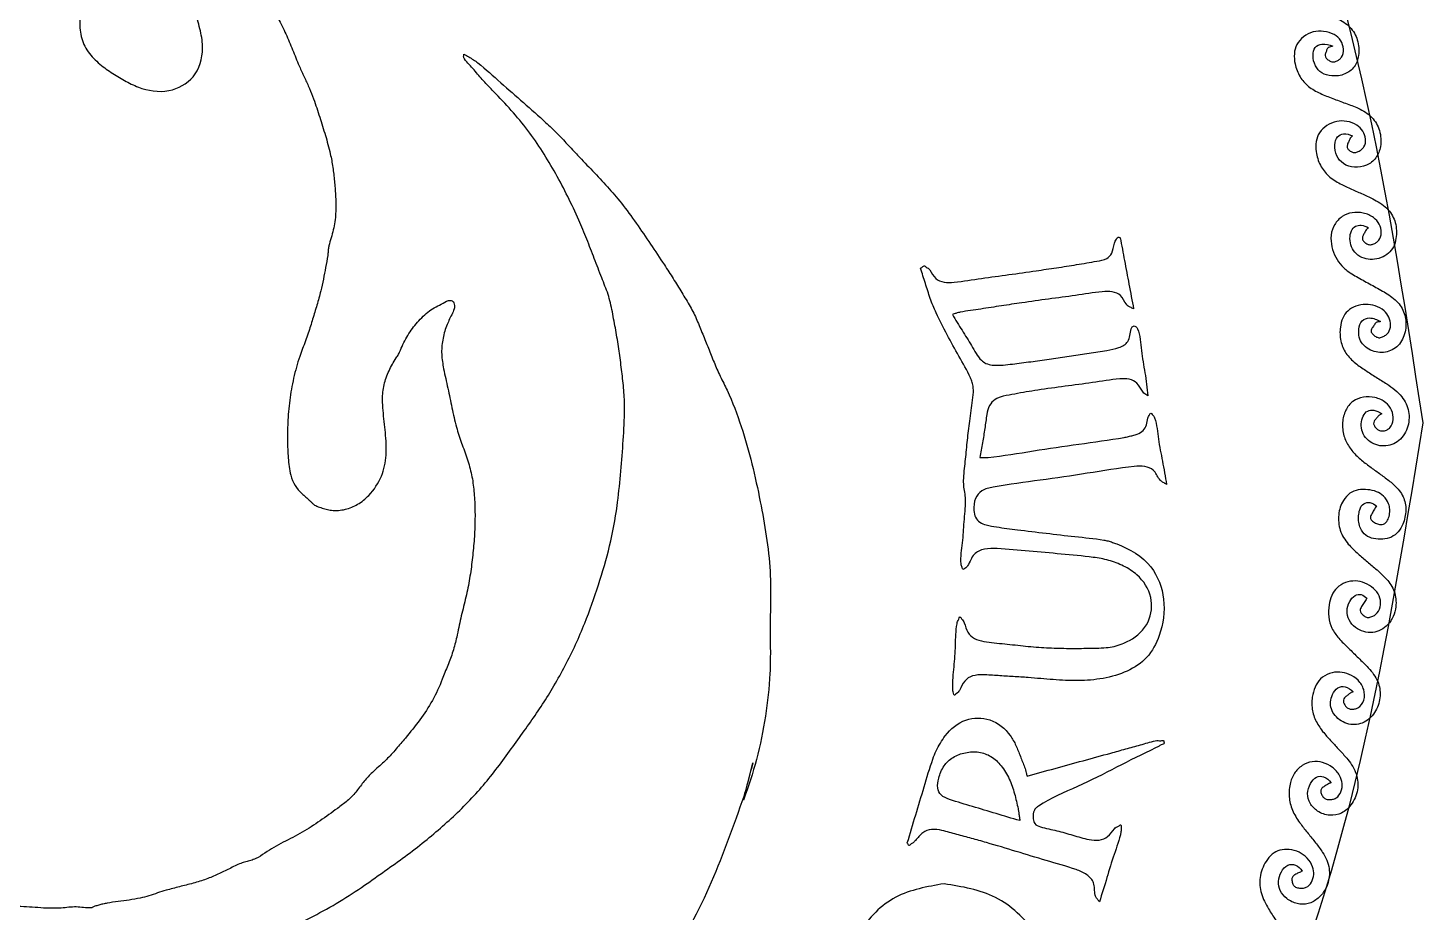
# Model space of a CAD drawing. Extents: x 5.5 to 104.1, y 3.5 to 34.4.
# Drawn here: x 88.9 to 104.14, y 13.77 to 23.42 of the extents above; entities that cross this region are included whole.
import ezdxf

# ---------------------------------------------------------------- set-up
doc = ezdxf.new("R2010")
doc.units = 0
doc.layers.add('Hallsi_Goblin_Coin_Outlines', color=7, linetype='CONTINUOUS')

msp = doc.modelspace()

# ---------------------------------------------------------------- linework, layer by layer
at = {"layer": 'Hallsi_Goblin_Coin_Outlines', "color": 7}
for points in [[(100.830907, 21.12966)], [(103.673555, 19.020684)], [(96.718717, 15.032072)], [(99.735743, 14.766607)], [(98.505607, 14.523543)], [(98.908197, 14.077562)]]:
    msp.add_lwpolyline(points, close=True, dxfattribs=at)
msp.add_lwpolyline([(96.717659, 14.990797), (96.81679, 15.396492)], dxfattribs=at)
for points, knots in [([(104.139574, 19.108173), (103.725668, 21.80248), (102.907814, 27.126268), (96.718568, 33.272665), (91.341463, 34.019512), (88.60183, 34.400031)], [0, 0, 0, 0, 8.033739, 15.87418, 24.018315, 24.018315, 24.018315, 24.018315]), ([(88.976233, 28.604421), (88.988061, 28.587942), (89.011696, 28.555013), (89.04697, 28.50557), (89.117098, 28.40926), (89.225795, 28.268814), (89.369581, 28.081781), (89.515669, 27.8711), (89.65584, 27.633392), (89.779863, 27.360536), (89.828368, 27.096536), (89.85867, 26.86194), (89.903267, 26.662473), (89.932003, 26.439175), (89.931736, 26.193582), (89.921395, 25.927721), (89.928009, 25.662545), (89.913686, 25.397977), (89.848457, 25.143212), (89.816828, 24.95444), (89.787708, 24.835535), (89.765975, 24.787475), (89.744781, 24.731451), (89.729177, 24.666426), (89.710529, 24.595282), (89.696272, 24.536771), (89.677338, 24.495817), (89.66215, 24.474885), (89.629912, 24.436673), (89.625792, 24.359847), (89.59219, 24.271226), (89.564768, 24.134846), (89.533329, 23.953044), (89.496416, 23.722997), (89.461368, 23.507622), (89.474583, 23.302563), (89.565069, 23.13332), (89.698405, 23.009534), (89.84396, 22.910071), (89.989918, 22.823389), (90.194246, 22.730797), (90.477467, 22.704444), (90.772169, 22.901477), (90.826245, 23.199328), (90.775199, 23.436648), (90.717659, 23.626882), (90.631856, 23.878216), (90.564189, 24.200804), (90.595912, 24.598514), (90.718335, 24.878719), (90.842894, 25.049267), (90.917563, 25.139327), (91.012031, 25.281551), (91.118742, 25.4748), (91.217665, 25.739732), (91.191314, 25.950209), (91.150207, 26.077743), (91.139463, 26.135988), (91.130042, 26.184086), (91.132094, 26.22636), (91.144997, 26.25195), (91.147161, 26.299853), (91.182897, 26.268612), (91.209911, 26.26169), (91.246532, 26.221658), (91.266972, 26.151043), (91.305759, 26.063546), (91.362819, 25.922914), (91.427273, 25.725318), (91.455572, 25.462914), (91.457397, 25.234239), (91.431528, 25.041475), (91.388673, 24.888433), (91.340168, 24.748259), (91.313519, 24.610026), (91.314028, 24.478386), (91.338962, 24.29128), (91.402025, 24.054192), (91.508823, 23.771411), (91.629643, 23.536473), (91.729279, 23.332854), (91.800211, 23.158119), (91.863047, 23.003336), (91.924152, 22.871473), (91.977011, 22.759849), (92.032332, 22.618241), (92.087812, 22.446558), (92.150394, 22.247307), (92.201094, 22.064806), (92.233073, 21.897617), (92.248392, 21.747496), (92.262987, 21.587278), (92.267239, 21.416871), (92.247097, 21.236371), (92.204698, 21.108556), (92.182892, 21.02179), (92.180659, 20.978511), (92.171402, 20.906244), (92.151026, 20.806045), (92.128684, 20.676489), (92.097978, 20.538843), (92.057386, 20.393924), (92.010575, 20.240923), (91.97011, 20.110259), (91.932944, 20.002988), (91.899507, 19.919261), (91.850889, 19.785461), (91.79976, 19.597802), (91.755729, 19.354688), (91.738198, 19.126721), (91.733009, 18.916733), (91.741588, 18.725798), (91.759342, 18.558576), (91.81126, 18.423415), (91.891048, 18.335175), (91.958275, 18.280478), (91.999824, 18.239897), (92.01936, 18.21926), (92.053257, 18.199153), (92.100828, 18.184049), (92.157867, 18.163309), (92.247478, 18.148482), (92.367731, 18.157095), (92.509292, 18.21483), (92.651922, 18.33399), (92.77481, 18.516144), (92.823272, 18.760033), (92.810555, 18.960961), (92.791299, 19.122366), (92.780434, 19.243121), (92.770203, 19.377593), (92.784638, 19.526025), (92.841175, 19.678432), (92.898595, 19.778984), (92.93685, 19.838296), (92.950073, 19.859197), (92.981605, 19.929278), (93.032329, 20.047152), (93.138523, 20.193471), (93.24184, 20.299871), (93.338093, 20.368126), (93.416973, 20.402446), (93.471207, 20.440534), (93.514473, 20.44602), (93.533677, 20.44089), (93.552831, 20.428017), (93.556895, 20.403262), (93.561526, 20.37764), (93.553341, 20.33747), (93.528636, 20.289436), (93.499626, 20.227911), (93.45939, 20.138166), (93.426159, 20.014223), (93.413972, 19.855455), (93.442993, 19.679428), (93.48842, 19.486919), (93.5305, 19.273881), (93.575213, 19.073046), (93.635685, 18.888238), (93.700987, 18.717963), (93.75088, 18.542192), (93.774538, 18.361157), (93.78494, 18.178858), (93.783812, 17.988624), (93.773154, 17.791298), (93.751559, 17.587421), (93.722787, 17.382835), (93.67995, 17.179125), (93.626106, 16.976512), (93.588402, 16.785917), (93.546591, 16.611992), (93.484974, 16.460993), (93.416305, 16.280526), (93.325101, 16.075888), (93.183712, 15.864116), (93.044227, 15.692729), (92.921742, 15.54885), (92.817828, 15.43036), (92.704656, 15.33381), (92.602813, 15.236245), (92.522667, 15.130851), (92.453711, 15.043804), (92.389304, 14.982081), (92.336046, 14.941065), (92.237319, 14.868332), (92.093382, 14.763995), (91.89814, 14.635537), (91.724099, 14.548974), (91.586375, 14.476334), (91.488811, 14.412796), (91.408044, 14.358989), (91.335925, 14.331206), (91.279987, 14.319804), (91.199798, 14.29283), (91.100833, 14.241211), (90.976697, 14.180725), (90.845289, 14.124735), (90.704059, 14.082555), (90.556793, 14.045017), (90.426433, 14.012758), (90.315606, 13.977376), (90.222597, 13.945714), (90.119907, 13.918367), (90.007229, 13.899817), (89.886283, 13.88321), (89.790361, 13.870977), (89.720479, 13.85708), (89.676741, 13.84403), (89.641761, 13.835942), (89.617888, 13.825798), (89.605242, 13.816732), (89.540279, 13.809668), (89.428185, 13.835256), (89.265256, 13.807869), (89.073749, 13.810479), (88.85512, 13.830126), (88.608043, 13.83834), (88.402845, 13.84646), (88.241661, 13.875654), (88.125883, 13.913731), (87.95245, 13.968012), (87.718688, 14.027712), (87.429201, 14.107703), (87.173575, 14.182565), (86.955259, 14.262488), (86.773737, 14.342947), (86.553131, 14.454204), (86.29321, 14.594784), (85.994128, 14.76481), (85.779237, 14.880142), (85.656524, 14.955075), (85.622194, 14.98192), (85.533252, 15.069882), (85.395142, 15.223363), (85.19994, 15.435092), (85.011161, 15.623165), (84.848198, 15.806256), (84.724705, 15.99227), (84.576431, 16.22986), (84.412872, 16.525381), (84.263977, 16.891535), (84.182969, 17.183635), (84.13763, 17.388461), (84.117057, 17.503136), (84.138933, 17.61247), (84.165531, 17.715054), (84.135961, 17.812297), (84.101968, 17.968342), (84.112495, 18.195638), (84.153247, 18.481172), (84.224857, 18.765802), (84.311253, 19.049871), (84.424504, 19.329543), (84.55097, 19.539863), (84.651543, 19.698859), (84.704131, 19.822101), (84.720333, 19.948172), (84.753039, 20.069617), (84.837378, 20.159799), (84.899681, 20.211259), (84.931989, 20.237943)], [0, 0, 0, 0, 0.060854, 0.121598, 0.182208, 0.418251, 0.654322, 0.889934, 1.186748, 1.482023, 1.782939, 1.987192, 2.192, 2.395511, 2.661152, 2.927524, 3.193597, 3.457186, 3.718738, 3.98004, 4.031994, 4.084935, 4.137879, 4.211497, 4.285179, 4.35879, 4.391581, 4.419667, 4.436266, 4.540498, 4.63451, 4.72289, 4.955958, 5.189014, 5.421544, 5.610538, 5.793176, 5.981432, 6.151328, 6.321871, 6.489754, 6.824199, 7.125736, 7.459991, 7.65616, 7.855576, 8.055202, 8.453592, 8.834728, 9.233751, 9.350754, 9.468042, 9.58445, 9.862078, 10.131636, 10.416041, 10.474976, 10.534132, 10.592979, 10.623312, 10.655707, 10.688366, 10.720581, 10.75255, 10.779527, 10.87509, 10.970922, 11.066823, 11.330458, 11.590891, 11.855164, 12.014934, 12.172495, 12.331068, 12.459765, 12.592583, 12.723976, 13.025295, 13.326086, 13.629131, 13.817236, 14.005938, 14.194664, 14.318311, 14.441887, 14.565084, 14.774057, 14.983005, 15.191698, 15.341892, 15.492994, 15.644172, 15.824499, 16.003811, 16.185288, 16.227814, 16.27141, 16.314884, 16.446362, 16.577919, 16.709311, 16.869217, 17.029272, 17.18933, 17.27955, 17.369752, 17.459766, 17.70652, 17.952125, 18.199879, 18.391662, 18.581858, 18.773379, 18.893928, 19.008569, 19.125232, 19.154124, 19.182913, 19.210015, 19.271174, 19.3322, 19.391809, 19.542427, 19.687116, 19.843019, 20.094384, 20.329442, 20.574649, 20.696016, 20.817273, 20.938344, 21.100392, 21.259871, 21.422096, 21.44688, 21.471708, 21.496148, 21.677152, 21.855371, 22.035005, 22.120126, 22.206857, 22.293797, 22.312752, 22.3355, 22.352366, 22.378504, 22.405742, 22.431128, 22.499043, 22.567265, 22.635366, 22.793831, 22.949517, 23.109145, 23.326361, 23.543481, 23.760484, 23.943081, 24.126151, 24.307668, 24.489553, 24.672581, 24.855216, 25.059957, 25.265164, 25.470115, 25.679473, 25.889233, 26.098751, 26.262496, 26.424649, 26.587071, 26.84224, 27.094497, 27.348215, 27.504916, 27.661649, 27.819994, 27.950772, 28.083677, 28.216637, 28.283389, 28.350674, 28.418139, 28.651308, 28.884101, 29.118005, 29.23402, 29.350796, 29.467474, 29.523754, 29.581347, 29.638469, 29.776906, 29.915317, 30.053002, 30.204756, 30.356869, 30.509062, 30.607423, 30.705771, 30.8038, 30.9258, 31.048026, 31.170119, 31.215819, 31.261511, 31.30709, 31.323072, 31.339259, 31.352623, 31.515635, 31.678806, 31.842263, 32.089559, 32.336962, 32.584103, 32.704536, 32.826878, 32.949293, 33.249799, 33.550306, 33.850446, 34.048523, 34.247281, 34.445728, 34.789613, 35.13367, 35.477824, 35.521118, 35.564744, 35.608168, 35.896135, 36.184064, 36.471905, 36.695732, 36.917751, 37.140481, 37.536284, 37.929104, 38.323805, 38.442513, 38.560665, 38.667933, 38.775232, 38.87088, 38.965824, 39.255521, 39.543139, 39.832697, 40.134202, 40.433969, 40.734866, 40.868589, 40.998842, 41.131827, 41.250331, 41.367456, 41.493611, 41.493611, 41.493611, 41.493611]), ([(102.814188, 24.205106), (102.810786, 24.201067), (102.804314, 24.193385), (102.794281, 24.182984), (102.784514, 24.163509), (102.776387, 24.135549), (102.763161, 24.104509), (102.764514, 24.068538), (102.794776, 24.046415), (102.827069, 24.029369), (102.865267, 24.021853), (102.900604, 24.03725), (102.930047, 24.060627), (102.961242, 24.102434), (102.964119, 24.172365), (102.933911, 24.247569), (102.869534, 24.317034), (102.767338, 24.349213), (102.651399, 24.346527), (102.543631, 24.303557), (102.464359, 24.224526), (102.424817, 24.120216), (102.43191, 23.992602), (102.481469, 23.858265), (102.586925, 23.738989), (102.729984, 23.668915), (102.885145, 23.622668), (103.042442, 23.573575), (103.201958, 23.527222), (103.348909, 23.440443), (103.433451, 23.288728), (103.447001, 23.13061), (103.398861, 22.988389), (103.283495, 22.903976), (103.152336, 22.886958), (103.031366, 22.918881), (102.953012, 23.006272), (102.931489, 23.108954), (102.948268, 23.212365), (103.048785, 23.257821), (103.114112, 23.235137), (103.153207, 23.221561)], [0, 0, 0, 0, 0.01586, 0.030172, 0.043029, 0.080645, 0.117345, 0.144368, 0.180551, 0.220542, 0.256482, 0.291871, 0.331915, 0.369063, 0.444719, 0.527784, 0.60855, 0.720142, 0.836899, 0.951767, 1.059217, 1.16334, 1.27621, 1.435589, 1.584559, 1.741541, 1.906148, 2.070928, 2.235463, 2.405416, 2.566602, 2.735752, 2.869722, 2.997351, 3.141821, 3.254076, 3.359361, 3.473902, 3.564324, 3.645274, 3.765923, 3.765923, 3.765923, 3.765923]), ([(103.153207, 23.221561), (103.144441, 23.218574), (103.129273, 23.213405), (103.109175, 23.209972), (103.090019, 23.195781), (103.084377, 23.165965), (103.069796, 23.135969), (103.069426, 23.100848), (103.093764, 23.075146), (103.123001, 23.056391), (103.157789, 23.045546), (103.192801, 23.054394), (103.223483, 23.071933), (103.262697, 23.111437), (103.277281, 23.191002), (103.247005, 23.285255), (103.16491, 23.357811), (103.056114, 23.388315), (102.93557, 23.383529), (102.83137, 23.328759), (102.755247, 23.243654), (102.726381, 23.135703), (102.738659, 23.013314), (102.786902, 22.885488), (102.88568, 22.773764), (103.01431, 22.702097), (103.152966, 22.649528), (103.292689, 22.596916), (103.442329, 22.543812), (103.587726, 22.457084), (103.675655, 22.299833), (103.687018, 22.137271), (103.633888, 21.995033), (103.524175, 21.909059), (103.391154, 21.88936), (103.267676, 21.926517), (103.183926, 22.022523), (103.169562, 22.132787), (103.190909, 22.234035), (103.281183, 22.277751), (103.337067, 22.254066), (103.369107, 22.240486)], [0, 0, 0, 0, 0.027823, 0.048137, 0.0602, 0.096822, 0.13281, 0.161736, 0.194935, 0.23271, 0.266904, 0.300198, 0.337554, 0.372307, 0.46402, 0.561291, 0.65857, 0.779173, 0.892294, 1.012504, 1.12211, 1.225436, 1.337301, 1.486893, 1.627874, 1.774768, 1.923814, 2.073086, 2.222175, 2.401817, 2.565826, 2.741604, 2.875328, 3.005028, 3.139009, 3.264347, 3.376563, 3.499068, 3.589654, 3.664132, 3.764217, 3.764217, 3.764217, 3.764217]), ([(96.718717, 15.032072), (96.608781, 14.716586), (96.385968, 14.077174), (95.912078, 13.19267), (95.461113, 12.576476), (95.113269, 12.200119), (94.920951, 11.990924), (94.751761, 11.812212), (94.605699, 11.663929), (94.481609, 11.547477), (94.351286, 11.433957), (94.212591, 11.326375), (94.067832, 11.222411), (93.907466, 11.109588), (93.734879, 10.983428), (93.547507, 10.847811), (93.344917, 10.715741), (93.126376, 10.589561), (92.894919, 10.464675), (92.641476, 10.339847), (92.367524, 10.212735), (92.072924, 10.083866), (91.794543, 9.971705), (91.530956, 9.881025), (91.28365, 9.809794), (90.996022, 9.740008), (90.669946, 9.665793), (90.305379, 9.587901), (89.859091, 9.517412), (89.330973, 9.466856), (88.720818, 9.44729), (88.208191, 9.485178), (87.794169, 9.534955), (87.47634, 9.573319), (87.150973, 9.630023), (86.819398, 9.70706), (86.480763, 9.798078), (86.139998, 9.903414), (85.797857, 10.023694), (85.455108, 10.159345), (85.167784, 10.274942), (84.940628, 10.382037), (84.774695, 10.479195), (84.588297, 10.594691), (84.378112, 10.722747), (84.147077, 10.867959), (83.872045, 11.060663), (83.555223, 11.302555), (83.196768, 11.594453), (82.877077, 11.90662), (82.586581, 12.224339), (82.315678, 12.538503), (82.09995, 12.837319), (81.928457, 13.109453), (81.784071, 13.34348), (81.619116, 13.603286), (81.449651, 13.898564), (81.298511, 14.239286), (81.148252, 14.674319), (80.997009, 15.201747), (80.864975, 15.825366), (80.805857, 16.301279), (80.810904, 16.619613), (80.825543, 16.776812), (80.839505, 16.899951), (80.835833, 16.989483), (80.825633, 17.043711), (80.802967, 17.206926), (80.801484, 17.481789), (80.834706, 17.863091), (80.9008, 18.218643), (80.972335, 18.551737), (81.043707, 18.863334), (81.104258, 19.124061), (81.170406, 19.329736), (81.235658, 19.480403), (81.308608, 19.644693), (81.384388, 19.824488), (81.469286, 20.016892), (81.551301, 20.191474), (81.63417, 20.346256), (81.715921, 20.48175), (81.817057, 20.637624), (81.934636, 20.815568), (82.069458, 21.015036), (82.217913, 21.218809), (82.379799, 21.426727), (82.553242, 21.639959), (82.729651, 21.841575), (82.912992, 22.027342), (83.100194, 22.199131), (83.24948, 22.336929), (83.361943, 22.43904), (83.439739, 22.503809), (83.500273, 22.55474), (83.549545, 22.59117), (83.583447, 22.601821), (83.611746, 22.635214), (83.626388, 22.617843), (83.633781, 22.610944), (83.653724, 22.597256), (83.610046, 22.570917), (83.593261, 22.539518), (83.563354, 22.503015), (83.53418, 22.463075), (83.501493, 22.419109), (83.448912, 22.340638), (83.376651, 22.227226), (83.282336, 22.080614), (83.198636, 21.946046), (83.126892, 21.822735), (83.067341, 21.71066), (83.018806, 21.620919), (82.98493, 21.551526), (82.965281, 21.503042), (82.941019, 21.444486), (82.908697, 21.377457), (82.871848, 21.300578), (82.834242, 21.203531), (82.799028, 21.085932), (82.759873, 20.949931), (82.699796, 20.736309), (82.609917, 20.448158), (82.506521, 20.079569), (82.45709, 19.703852), (82.441244, 19.330535), (82.424327, 18.962001), (82.425821, 18.616444), (82.460727, 18.295789), (82.519116, 18.002114), (82.575077, 17.739818), (82.627871, 17.509099), (82.685088, 17.312302), (82.751404, 17.114795), (82.831092, 16.918562), (82.920625, 16.722846), (82.997247, 16.558396), (83.058381, 16.424093), (83.108151, 16.321915), (83.167402, 16.212332), (83.23743, 16.096314), (83.315419, 15.972309), (83.405076, 15.836594), (83.50542, 15.688655), (83.618905, 15.530319), (83.691581, 15.416634), (83.73831, 15.358062), (83.74918, 15.347824), (83.891484, 15.195774), (84.157157, 14.897279), (84.59411, 14.495204), (84.941295, 14.222279), (85.180399, 14.055647), (85.296042, 13.978232), (85.53058, 13.828355), (85.897266, 13.629117), (86.410241, 13.414031), (86.780097, 13.294071), (86.994079, 13.233202), (87.047409, 13.217944), (87.355418, 13.133134), (87.924904, 13.0107), (88.769572, 12.940241), (89.43738, 12.98338), (89.923524, 13.054432), (90.232546, 13.106374), (90.572809, 13.180637), (90.94247, 13.281484), (91.339522, 13.414491), (91.697766, 13.565225), (92.01929, 13.722379), (92.306381, 13.879569), (92.563598, 14.04999), (92.799476, 14.218571), (93.021288, 14.374924), (93.232029, 14.536959), (93.430571, 14.705194), (93.618112, 14.877306), (93.795195, 15.057385), (93.956866, 15.248885), (94.105977, 15.447887), (94.248932, 15.64658), (94.390058, 15.841547), (94.524296, 16.036283), (94.651231, 16.24277), (94.770841, 16.460232), (94.88558, 16.686856), (95.008158, 16.979678), (95.135528, 17.338258), (95.262143, 17.764393), (95.335938, 18.167319), (95.37463, 18.53925), (95.400826, 18.876884), (95.418536, 19.169188), (95.415857, 19.416606), (95.394443, 19.617209), (95.36867, 19.818064), (95.340081, 20.019233), (95.302841, 20.21952), (95.273009, 20.384602), (95.23876, 20.512159), (95.203866, 20.601781), (95.152006, 20.731487), (95.087325, 20.902725), (95.005935, 21.113807), (94.874417, 21.426691), (94.673928, 21.831417), (94.372827, 22.312128), (94.08329, 22.631026), (93.875063, 22.839524), (93.775015, 22.962646), (93.697415, 23.040473), (93.66105, 23.093023), (93.65904, 23.111786), (93.661732, 23.125104), (93.663309, 23.132908)], [0, 0, 0, 0, 1.001094, 2.028964, 2.997602, 3.281987, 3.566145, 3.850123, 4.020232, 4.190479, 4.360526, 4.538528, 4.716817, 4.895174, 5.126746, 5.358166, 5.588987, 5.851875, 6.114995, 6.37786, 6.699281, 7.020944, 7.342457, 7.59936, 7.85683, 8.114221, 8.487166, 8.860121, 9.232345, 9.841941, 10.450712, 11.061334, 11.381649, 11.701893, 12.021573, 12.371888, 12.722756, 13.073352, 13.441662, 13.810426, 14.179137, 14.370647, 14.563131, 14.755538, 15.028569, 15.301495, 15.574001, 16.035671, 16.497214, 16.959801, 17.374473, 17.788688, 18.203551, 18.478553, 18.753599, 19.028487, 19.401866, 19.773747, 20.144671, 20.781989, 21.418225, 22.056751, 22.214067, 22.372295, 22.530455, 22.584974, 22.640306, 22.695767, 23.079249, 23.460588, 23.843254, 24.163009, 24.482772, 24.802327, 24.965592, 25.130051, 25.294528, 25.504957, 25.715328, 25.925434, 26.083436, 26.241796, 26.400016, 26.640839, 26.881651, 27.122214, 27.397024, 27.672086, 27.946745, 28.200362, 28.454618, 28.708955, 28.80969, 28.910623, 29.01157, 29.050088, 29.089039, 29.127879, 29.13879, 29.14959, 29.160343, 29.201455, 29.242408, 29.283274, 29.337928, 29.392525, 29.447098, 29.621443, 29.795825, 29.970127, 30.096816, 30.223722, 30.350834, 30.402887, 30.455256, 30.507728, 30.59301, 30.67844, 30.763413, 30.904912, 31.046509, 31.188053, 31.570555, 31.952372, 32.334542, 32.703962, 33.073259, 33.441405, 33.739288, 34.039254, 34.339236, 34.544018, 34.749083, 34.953799, 35.168791, 35.384093, 35.599424, 35.713071, 35.826772, 35.940317, 36.086665, 36.233221, 36.379774, 36.574608, 36.769451, 36.964191, 36.978933, 36.993891, 37.008908, 37.603708, 38.191783, 38.787668, 38.92694, 39.066052, 39.205127, 39.761905, 40.315167, 40.871705, 40.927122, 40.982594, 41.038111, 41.885555, 42.725568, 43.572696, 43.886112, 44.199562, 44.512532, 44.930524, 45.348491, 45.767817, 46.09542, 46.421917, 46.748889, 47.020293, 47.291783, 47.562952, 47.817466, 48.072249, 48.326396, 48.574573, 48.823445, 49.072235, 49.308911, 49.545505, 49.781607, 50.035689, 50.289933, 50.543225, 50.987392, 51.431122, 51.875343, 52.213825, 52.552634, 52.891331, 53.092015, 53.294028, 53.496055, 53.699644, 53.903427, 54.107209, 54.202703, 54.299046, 54.395459, 54.621859, 54.848114, 55.074137, 55.639844, 56.201755, 56.769265, 56.927267, 57.085669, 57.244066, 57.257891, 57.274763, 57.29864, 57.29864, 57.29864, 57.29864]), ([(93.663309, 23.132908), (93.680657, 23.122794), (93.715321, 23.102584), (93.768002, 23.073756), (93.887282, 22.982838), (94.063424, 22.820435), (94.313204, 22.605582), (94.519243, 22.423765), (94.678354, 22.271555), (94.792213, 22.151365), (94.920771, 22.012495), (95.068538, 21.859307), (95.231462, 21.688236), (95.393197, 21.499151), (95.546905, 21.287787), (95.700582, 21.061016), (95.834424, 20.859259), (95.949915, 20.68362), (96.042644, 20.531358), (96.118773, 20.406318), (96.173872, 20.30582), (96.20774, 20.230371), (96.250409, 20.128652), (96.302361, 20.000921), (96.363953, 19.847367), (96.415329, 19.718527), (96.462102, 19.616757), (96.501233, 19.54105), (96.587035, 19.362255), (96.697054, 19.070673), (96.812648, 18.66284), (96.899448, 18.262014), (96.969427, 17.87183), (97.014341, 17.490455), (97.013032, 17.153076), (97.005664, 16.86234), (97.011347, 16.618327), (97.006318, 16.29938), (96.961696, 15.90293), (96.87093, 15.43788), (96.768173, 15.138143), (96.717659, 14.990797)], [0, 0, 0, 0, 0.060263, 0.120413, 0.179823, 0.509305, 0.838825, 1.168277, 1.333534, 1.499187, 1.664844, 1.901267, 2.137694, 2.373499, 2.647082, 2.921176, 3.195339, 3.373433, 3.551734, 3.730116, 3.8126, 3.895337, 3.978057, 4.14355, 4.30898, 4.474434, 4.559564, 4.644863, 4.730068, 5.154423, 5.577377, 6.000995, 6.384153, 6.766601, 7.150882, 7.394938, 7.639135, 7.88298, 8.35132, 8.834102, 9.300899, 9.300899, 9.300899, 9.300899]), ([(103.369107, 22.240486), (103.36586, 22.237716), (103.35958, 22.23236), (103.349965, 22.225275), (103.338789, 22.20783), (103.327883, 22.180547), (103.311402, 22.148657), (103.305396, 22.112144), (103.330072, 22.084576), (103.35874, 22.065947), (103.396376, 22.056108), (103.433698, 22.070327), (103.468763, 22.090247), (103.507146, 22.132963), (103.517012, 22.209637), (103.486844, 22.296724), (103.412189, 22.367708), (103.31007, 22.405601), (103.192716, 22.405351), (103.086839, 22.359803), (103.002019, 22.283322), (102.964794, 22.177441), (102.967914, 22.05336), (103.007489, 21.918838), (103.103735, 21.796414), (103.228489, 21.717442), (103.358792, 21.659757), (103.483909, 21.60396), (103.623106, 21.540582), (103.762296, 21.452179), (103.850192, 21.294143), (103.8527, 21.146931), (103.82311, 21.029537), (103.764547, 20.953363), (103.680915, 20.907832), (103.587399, 20.886222), (103.490119, 20.900107), (103.40697, 20.948892), (103.352711, 21.028255), (103.334867, 21.11804), (103.348857, 21.200684), (103.396478, 21.261399), (103.472824, 21.272416), (103.517953, 21.250892), (103.543732, 21.238598)], [0, 0, 0, 0, 0.012831, 0.024811, 0.035417, 0.074292, 0.112538, 0.144624, 0.176438, 0.215369, 0.24821, 0.288096, 0.330698, 0.369291, 0.455869, 0.546036, 0.637835, 0.755077, 0.864638, 0.981732, 1.0936, 1.196958, 1.306973, 1.462149, 1.609172, 1.763317, 1.900067, 2.037015, 2.173855, 2.360526, 2.519804, 2.693775, 2.78938, 2.878524, 2.972768, 3.069761, 3.161824, 3.260944, 3.349814, 3.442042, 3.529055, 3.594737, 3.658104, 3.742523, 3.742523, 3.742523, 3.742523]), ([(74.811041, 21.662989), (74.806794, 21.629453), (74.7983, 21.562385), (74.78613, 21.461743), (74.743516, 21.155587), (74.681823, 20.642485), (74.641886, 19.918807), (74.633921, 19.182629), (74.660964, 18.435249), (74.730876, 17.679361), (74.829641, 17.025724), (74.941554, 16.473697), (75.048165, 16.020511), (75.163142, 15.577847), (75.282109, 15.144789), (75.409523, 14.722832), (75.559341, 14.293012), (75.736052, 13.857853), (75.933126, 13.415566), (76.117253, 13.018287), (76.289027, 12.66653), (76.451747, 12.362424), (76.633438, 12.048774), (76.834649, 11.72632), (77.054099, 11.394524), (77.398746, 10.888826), (77.891805, 10.226145), (78.578271, 9.444454), (79.342996, 8.692954), (80.185685, 7.97921), (81.108467, 7.315239), (82.202996, 6.654614), (83.481795, 6.03833), (84.954337, 5.521371), (86.184846, 5.236531), (87.140416, 5.092618), (87.806469, 5.025522), (88.59619, 4.984788), (89.508116, 4.989405), (90.538681, 5.065483), (91.626581, 5.227936), (92.762427, 5.492742), (93.934414, 5.875484), (95.110103, 6.378943), (96.275637, 7.008776), (97.412648, 7.774485), (98.374331, 8.565048), (99.178212, 9.344024), (99.840972, 10.084157), (100.380261, 10.777955), (100.812478, 11.40734), (101.155055, 11.957297), (101.362313, 12.335372), (101.465871, 12.524281)], [0, 0, 0, 0, 0.101412, 0.202814, 0.304114, 1.028736, 1.752371, 2.477239, 3.236833, 3.994902, 4.753384, 5.218708, 5.684351, 6.149878, 6.5907, 7.031599, 7.471954, 7.955716, 8.440118, 8.92448, 9.269295, 9.614335, 9.95894, 10.35654, 10.754384, 11.152269, 12.192478, 13.229934, 14.269988, 15.40638, 16.539555, 17.676764, 19.237941, 20.789114, 22.349485, 23.018709, 23.687326, 24.356858, 25.390249, 26.420933, 27.45433, 28.68712, 29.915358, 31.148273, 32.519162, 33.883558, 35.254405, 36.248087, 37.239154, 38.232479, 38.881967, 39.529041, 40.17524, 40.17524, 40.17524, 40.17524]), ([(103.543732, 21.238598), (103.540292, 21.235879), (103.533707, 21.230673), (103.52363, 21.224072), (103.511578, 21.207221), (103.498965, 21.18076), (103.480563, 21.149816), (103.472319, 21.113967), (103.494188, 21.084441), (103.521502, 21.063716), (103.556699, 21.049617), (103.59383, 21.058574), (103.628092, 21.074481), (103.670527, 21.111378), (103.689853, 21.188124), (103.666696, 21.280136), (103.596664, 21.362257), (103.487631, 21.404551), (103.365392, 21.410459), (103.249777, 21.368158), (103.166654, 21.277446), (103.126382, 21.157003), (103.137347, 21.030937), (103.180564, 20.916032), (103.247173, 20.816301), (103.353526, 20.735257), (103.483785, 20.666435), (103.624652, 20.586718), (103.768927, 20.508681), (103.898318, 20.403388), (103.959608, 20.244163), (103.95016, 20.078125), (103.867129, 19.927245), (103.706774, 19.859235), (103.565371, 19.893195), (103.476108, 19.963949), (103.436009, 20.044484), (103.434331, 20.134092), (103.459786, 20.231055), (103.571429, 20.268035), (103.636624, 20.234985), (103.675671, 20.215189)], [0, 0, 0, 0, 0.013179, 0.02523, 0.035708, 0.074648, 0.112851, 0.145074, 0.176669, 0.215263, 0.249127, 0.285596, 0.325522, 0.36253, 0.450482, 0.544465, 0.639134, 0.76244, 0.883957, 1.000284, 1.119289, 1.240419, 1.370789, 1.490465, 1.606354, 1.7252, 1.886879, 2.048636, 2.210178, 2.380844, 2.534961, 2.702313, 2.867369, 3.023522, 3.188346, 3.277284, 3.358698, 3.447731, 3.546091, 3.631186, 3.758268, 3.758268, 3.758268, 3.758268]), ([(98.65074, 20.795932), (98.654888, 20.799101), (98.663229, 20.805473), (98.675824, 20.813581), (98.691429, 20.830899), (98.71168, 20.806623), (98.735207, 20.798657), (98.769335, 20.75349), (98.802853, 20.679555), (98.910808, 20.636063), (99.081546, 20.648207), (99.316001, 20.687264), (99.614975, 20.726157), (99.887706, 20.76524), (100.134339, 20.801486), (100.356202, 20.834506), (100.537318, 20.867925), (100.678627, 20.887875), (100.754079, 20.966991), (100.757704, 21.04099), (100.776311, 21.094651), (100.793727, 21.111138), (100.800554, 21.140357), (100.81528, 21.133834), (100.822988, 21.131941), (100.828278, 21.130417), (100.830907, 21.12966)], [0, 0, 0, 0, 0.01552, 0.031212, 0.046921, 0.074192, 0.101248, 0.124399, 0.238076, 0.337541, 0.448027, 0.749513, 1.050898, 1.352346, 1.575868, 1.799402, 2.022958, 2.135314, 2.214106, 2.327133, 2.352048, 2.378477, 2.404845, 2.413002, 2.421256, 2.429413, 2.429413, 2.429413, 2.429413]), ([(100.830907, 21.12966), (100.846639, 21.046285), (100.878534, 20.87726), (100.927601, 20.617996), (100.960686, 20.44206), (100.977662, 20.351785)], [0, 0, 0, 0, 0.254538, 0.516025, 0.791598, 0.791598, 0.791598, 0.791598]), ([(101.338201, 18.435496), (101.326323, 18.443559), (101.305444, 18.457732), (101.275268, 18.472835), (101.238718, 18.518567), (101.207337, 18.598269), (101.094932, 18.641643), (100.850425, 18.621489), (100.472815, 18.555187), (99.956344, 18.482609), (99.57693, 18.431395), (99.319484, 18.383738), (99.236617, 18.279607), (99.227566, 18.171408), (99.243456, 18.076457), (99.296844, 18.018713), (99.380123, 17.988844), (99.480424, 17.973381), (99.593749, 17.955583), (99.774349, 17.933305), (100.021943, 17.904619), (100.336008, 17.865242), (100.562901, 17.846081), (100.699351, 17.820528), (100.746384, 17.804343), (100.918352, 17.743499), (101.189525, 17.585639), (101.338488, 17.177851), (101.289809, 16.820466), (101.140283, 16.537206), (100.907408, 16.384664), (100.646202, 16.311315), (100.371725, 16.288506), (100.098407, 16.304493), (99.862452, 16.326344), (99.661962, 16.340154), (99.497364, 16.348499), (99.350287, 16.360787), (99.221788, 16.356274), (99.118976, 16.294773), (99.093837, 16.21634), (99.062844, 16.166203), (99.041072, 16.156183), (99.014027, 16.123013), (99.011965, 16.162854), (99.00301, 16.183235), (98.999061, 16.281822), (99.018527, 16.443217), (99.03488, 16.681204), (99.034889, 16.844365), (99.054196, 16.943), (99.068274, 16.962657), (99.078473, 17.004733), (99.098864, 16.966028), (99.118053, 16.951087), (99.138711, 16.897979), (99.154999, 16.82149), (99.238081, 16.745654), (99.381624, 16.712872), (99.569528, 16.698278), (99.797966, 16.670238), (100.022864, 16.653461), (100.243998, 16.645621), (100.460904, 16.648341), (100.635167, 16.649435), (100.76671, 16.666667), (100.851919, 16.696489), (100.994628, 16.757389), (101.163458, 16.916399), (101.195869, 17.218701), (101.05194, 17.437402), (100.870878, 17.550532), (100.707288, 17.613783), (100.477142, 17.651845), (100.18632, 17.677292), (99.836572, 17.707075), (99.557195, 17.735519), (99.353143, 17.740619), (99.215884, 17.682059), (99.190059, 17.583987), (99.153356, 17.53029), (99.134131, 17.523812), (99.110702, 17.498556), (99.105961, 17.53171), (99.094877, 17.548303), (99.085112, 17.642202), (99.115455, 17.798506), (99.123464, 18.029243), (99.144633, 18.206249), (99.138495, 18.332845), (99.122854, 18.405629), (99.118708, 18.524842), (99.140365, 18.686944), (99.159881, 18.893798), (99.178963, 19.069805), (99.198407, 19.214583), (99.215455, 19.328253), (99.228226, 19.422157), (99.227434, 19.496949), (99.217168, 19.550544), (99.168473, 19.666483), (99.067394, 19.835014), (98.941617, 20.070717), (98.830688, 20.278442), (98.754035, 20.467395), (98.703605, 20.631895), (98.66836, 20.741257), (98.65074, 20.795932)], [0, 0, 0, 0, 0.043184, 0.075912, 0.09937, 0.216877, 0.318979, 0.432588, 0.951504, 1.470367, 1.989229, 2.122254, 2.226925, 2.361001, 2.437597, 2.508756, 2.584149, 2.698719, 2.813402, 2.928204, 3.244599, 3.561145, 3.87783, 3.927099, 3.976904, 4.026668, 4.475844, 4.855414, 5.254823, 5.529603, 5.788448, 6.063819, 6.33781, 6.610653, 6.884185, 7.048811, 7.213572, 7.378288, 7.492517, 7.594851, 7.711297, 7.735433, 7.763521, 7.791764, 7.817213, 7.842656, 7.867027, 8.103208, 8.339453, 8.575555, 8.6018, 8.62964, 8.657582, 8.686052, 8.714215, 8.739347, 8.849594, 8.947887, 9.054903, 9.284901, 9.514903, 9.744644, 9.9614, 10.178425, 10.395438, 10.48387, 10.574756, 10.664902, 10.950425, 11.219052, 11.506503, 11.682524, 11.855338, 12.028896, 12.380097, 12.73131, 13.082454, 13.220652, 13.345627, 13.490251, 13.509004, 13.532372, 13.555964, 13.578525, 13.600911, 13.621504, 13.851591, 14.08155, 14.311478, 14.385441, 14.460471, 14.534148, 14.741876, 14.949794, 15.157819, 15.272874, 15.387947, 15.502846, 15.556524, 15.611693, 15.665241, 15.932637, 16.200052, 16.467132, 16.638384, 16.810766, 16.983108, 16.983108, 16.983108, 16.983108]), ([(100.977662, 20.351785), (100.965857, 20.358604), (100.944882, 20.370722), (100.914691, 20.382665), (100.877704, 20.425994), (100.849768, 20.504517), (100.740873, 20.54824), (100.572764, 20.536409), (100.34219, 20.498473), (100.04954, 20.460508), (99.779956, 20.422146), (99.532992, 20.386446), (99.309117, 20.350055), (99.151786, 20.330762), (99.06141, 20.312115), (99.032998, 20.302297), (99.011133, 20.295704), (98.998226, 20.291813)], [0, 0, 0, 0, 0.04104, 0.072922, 0.095136, 0.209348, 0.308434, 0.418868, 0.713988, 1.009104, 1.304183, 1.530876, 1.757677, 1.984615, 2.00613, 2.034206, 2.074657, 2.074657, 2.074657, 2.074657]), ([(98.998226, 20.291813), (99.032972, 20.233881), (99.101484, 20.119654), (99.209369, 19.955478), (99.278217, 19.81828), (99.366517, 19.752094), (99.433218, 19.738015), (99.547262, 19.735775), (99.703968, 19.758299), (99.904211, 19.782396), (100.102069, 19.811037), (100.297902, 19.839305), (100.490911, 19.869635), (100.66513, 19.896764), (100.810476, 19.919768), (100.939827, 19.991334), (100.935988, 20.094387), (100.95658, 20.150325), (100.968987, 20.16071), (100.983994, 20.169921), (100.999585, 20.162025), (101.011891, 20.151695), (101.052115, 20.067248), (101.054489, 19.894842), (101.105778, 19.65364), (101.124226, 19.487962), (101.13359, 19.403871)], [0, 0, 0, 0, 0.202414, 0.399115, 0.59244, 0.651626, 0.723092, 0.792219, 0.993972, 1.195914, 1.397946, 1.593584, 1.7893, 1.984987, 2.119427, 2.238732, 2.38134, 2.395733, 2.414243, 2.429531, 2.444003, 2.462095, 2.477684, 2.720071, 2.966007, 3.219491, 3.219491, 3.219491, 3.219491]), ([(103.675671, 20.215189), (103.668475, 20.213862), (103.655903, 20.211542), (103.639327, 20.210967), (103.618562, 20.199803), (103.604083, 20.170092), (103.579194, 20.141752), (103.566385, 20.104227), (103.590146, 20.072398), (103.619264, 20.049874), (103.65735, 20.034065), (103.696994, 20.045446), (103.732342, 20.064856), (103.773035, 20.104002), (103.790403, 20.177159), (103.771581, 20.263847), (103.711578, 20.342063), (103.620243, 20.39134), (103.511023, 20.408118), (103.405797, 20.387068), (103.313211, 20.337213), (103.25515, 20.252626), (103.228303, 20.138323), (103.231952, 20.003544), (103.290686, 19.862222), (103.395011, 19.759729), (103.512336, 19.680999), (103.627275, 19.606658), (103.766305, 19.521803), (103.910063, 19.413904), (103.997003, 19.23388), (103.981346, 19.046197), (103.874096, 18.88598), (103.68571, 18.835343), (103.537831, 18.90317), (103.470787, 19.00653), (103.456562, 19.098052), (103.478028, 19.180244), (103.527649, 19.246116), (103.6132, 19.252959), (103.660197, 19.224812), (103.687666, 19.208361)], [0, 0, 0, 0, 0.022001, 0.038436, 0.048873, 0.090981, 0.131986, 0.164785, 0.19856, 0.240771, 0.27754, 0.3161, 0.358967, 0.398805, 0.481721, 0.570065, 0.658042, 0.768669, 0.872998, 0.983516, 1.085524, 1.180238, 1.281159, 1.433856, 1.577434, 1.728297, 1.864827, 2.001704, 2.138471, 2.355084, 2.530087, 2.712767, 2.897267, 3.071144, 3.252286, 3.342802, 3.431794, 3.521183, 3.594078, 3.661282, 3.755808, 3.755808, 3.755808, 3.755808]), ([(101.13359, 19.403871), (101.126163, 19.409081), (101.111374, 19.419457), (101.088337, 19.432563), (101.057435, 19.475961), (101.026191, 19.546929), (100.927516, 19.594017), (100.759518, 19.585888), (100.527764, 19.546152), (100.228535, 19.508718), (99.987641, 19.47476), (99.804431, 19.447065), (99.67932, 19.42295), (99.564206, 19.403775), (99.462714, 19.371308), (99.394819, 19.297188), (99.369557, 19.182766), (99.354144, 19.046386), (99.325642, 18.889873), (99.308068, 18.784349), (99.299146, 18.730771)], [0, 0, 0, 0, 0.027292, 0.054349, 0.078142, 0.185149, 0.27922, 0.383547, 0.684864, 0.98613, 1.287533, 1.41478, 1.542061, 1.66929, 1.766358, 1.855031, 1.955658, 2.110962, 2.269007, 2.432013, 2.432013, 2.432013, 2.432013]), ([(103.673555, 19.020684), (103.68552, 19.020061), (103.711101, 19.018728), (103.747227, 19.032587), (103.795597, 19.065842), (103.82244, 19.147969), (103.802928, 19.249866), (103.731247, 19.342434), (103.61665, 19.391599), (103.488032, 19.398071), (103.366318, 19.351884), (103.284442, 19.245894), (103.252162, 19.110939), (103.266877, 18.969495), (103.327187, 18.843492), (103.416334, 18.742741), (103.518111, 18.659988), (103.623334, 18.584133), (103.726518, 18.509115), (103.836254, 18.426053), (103.930872, 18.311034), (103.962246, 18.153155), (103.930191, 18.018906), (103.87271, 17.916807), (103.795214, 17.854893), (103.698177, 17.834364), (103.600529, 17.840007), (103.507966, 17.876206), (103.453475, 17.947657), (103.434842, 18.024117), (103.433724, 18.093338), (103.444289, 18.164714), (103.48195, 18.233583), (103.566086, 18.247361), (103.608241, 18.219072), (103.631221, 18.20365)], [0, 0, 0, 0, 0.035607, 0.076127, 0.113404, 0.208856, 0.311781, 0.416295, 0.546294, 0.672618, 0.795833, 0.920504, 1.057801, 1.2033, 1.338509, 1.46989, 1.603664, 1.731397, 1.859089, 1.986245, 2.144735, 2.293074, 2.451252, 2.549024, 2.640332, 2.739013, 2.839053, 2.931655, 3.0277, 3.094693, 3.165405, 3.233572, 3.312543, 3.379955, 3.460744, 3.460744, 3.460744, 3.460744]), ([(99.299146, 18.730771), (99.310389, 18.730611), (99.33136, 18.730312), (99.361273, 18.7289), (99.546105, 18.745968), (99.883239, 18.806688), (100.378443, 18.876946), (100.725246, 18.923372), (100.922018, 18.958485), (100.969745, 18.972551), (101.026419, 18.98682), (101.087439, 19.018243), (101.12194, 19.088236), (101.125768, 19.142373), (101.138786, 19.181385), (101.153232, 19.194937), (101.165903, 19.225975), (101.181543, 19.1963), (101.197579, 19.184544), (101.233921, 19.094536), (101.242753, 18.928474), (101.295123, 18.686147), (101.323558, 18.520695), (101.338201, 18.435496)], [0, 0, 0, 0, 0.033743, 0.062937, 0.089685, 0.589849, 1.090014, 1.59015, 1.639534, 1.689296, 1.739052, 1.815832, 1.885529, 1.960712, 1.981183, 2.003657, 2.0263, 2.048927, 2.071512, 2.091573, 2.328415, 2.57287, 2.832386, 2.832386, 2.832386, 2.832386]), ([(103.687666, 19.208361), (103.683252, 19.205574), (103.67481, 19.200244), (103.662127, 19.193525), (103.64656, 19.178082), (103.628541, 19.154862), (103.605024, 19.130299), (103.593288, 19.095931), (103.614399, 19.064809), (103.638606, 19.035968), (103.662356, 19.025581), (103.673555, 19.020684)], [0, 0, 0, 0, 0.015677, 0.029983, 0.042743, 0.080971, 0.118116, 0.144991, 0.181506, 0.221931, 0.258002, 0.258002, 0.258002, 0.258002]), ([(73.716019, 19.183314), (74.132993, 16.519921), (74.95441, 11.273168), (81.002937, 5.224829), (86.25349, 4.393841), (88.921799, 3.971537)], [0, 0, 0, 0, 7.94614, 15.6535, 23.617746, 23.617746, 23.617746, 23.617746]), ([(88.921799, 3.971537), (91.592625, 4.392825), (96.840384, 5.220592), (102.869353, 11.249182), (103.71249, 16.465759), (104.139574, 19.108173)], [0, 0, 0, 0, 7.969748, 15.659324, 23.552778, 23.552778, 23.552778, 23.552778]), ([(103.631221, 18.20365), (103.621529, 18.187612), (103.602629, 18.156337), (103.576456, 18.114291), (103.556157, 18.067281), (103.589476, 18.030404), (103.627944, 18.00891), (103.680844, 17.991673), (103.738618, 18.015811), (103.76681, 18.073742), (103.774778, 18.124583), (103.776315, 18.166653), (103.772735, 18.197272), (103.756567, 18.248106), (103.714212, 18.311408), (103.630358, 18.362818), (103.533434, 18.382974), (103.432675, 18.383303), (103.334021, 18.3455), (103.25089, 18.250195), (103.206663, 18.105278), (103.223289, 17.930717), (103.308462, 17.790061), (103.417761, 17.690814), (103.518673, 17.603404), (103.629462, 17.51094), (103.742826, 17.40974), (103.837577, 17.270457), (103.854504, 17.084563), (103.778796, 16.897847), (103.588564, 16.794109), (103.417234, 16.848504), (103.324262, 16.950507), (103.299752, 17.058057), (103.329598, 17.15446), (103.383872, 17.228477), (103.469033, 17.244714), (103.50596, 17.211253), (103.525388, 17.193648)], [0, 0, 0, 0, 0.05578, 0.10877, 0.154461, 0.190205, 0.242799, 0.289734, 0.351277, 0.410419, 0.474823, 0.50538, 0.536476, 0.56672, 0.664934, 0.756848, 0.854516, 0.958779, 1.05574, 1.16106, 1.326436, 1.496655, 1.67202, 1.805076, 1.938849, 2.07268, 2.237878, 2.394848, 2.564307, 2.777762, 2.962506, 3.157891, 3.265383, 3.365549, 3.472512, 3.560602, 3.627903, 3.702623, 3.702623, 3.702623, 3.702623]), ([(103.525388, 17.193648), (103.515093, 17.178101), (103.495315, 17.148231), (103.468382, 17.106795), (103.445291, 17.065498), (103.464947, 17.026708), (103.49271, 17.002072), (103.529443, 16.981198), (103.570652, 16.989365), (103.607908, 17.005469), (103.654615, 17.044878), (103.682783, 17.123464), (103.666408, 17.224837), (103.599576, 17.308433), (103.507756, 17.364108), (103.399788, 17.390386), (103.290934, 17.371275), (103.196053, 17.316114), (103.13575, 17.225847), (103.107421, 17.11471), (103.103614, 16.991493), (103.137849, 16.862852), (103.219958, 16.750436), (103.325397, 16.650264), (103.433728, 16.542863), (103.549924, 16.430522), (103.653987, 16.29862), (103.682426, 16.123739), (103.632226, 15.957892), (103.50811, 15.823208), (103.320356, 15.802101), (103.191268, 15.884741), (103.132888, 15.982516), (103.122957, 16.065328), (103.148084, 16.146786), (103.196618, 16.225419), (103.300526, 16.238885), (103.348986, 16.19755), (103.376869, 16.173767)], [0, 0, 0, 0, 0.055593, 0.106808, 0.152782, 0.183653, 0.227409, 0.265429, 0.304102, 0.347302, 0.387327, 0.483992, 0.581251, 0.683659, 0.794213, 0.898952, 1.009741, 1.117593, 1.219039, 1.326129, 1.458242, 1.585306, 1.717315, 1.869618, 2.022031, 2.174328, 2.356587, 2.513549, 2.684843, 2.86263, 3.02956, 3.207147, 3.288761, 3.365391, 3.448509, 3.543937, 3.62182, 3.727355, 3.727355, 3.727355, 3.727355]), ([(103.376869, 16.173767), (103.372001, 16.171775), (103.362759, 16.167993), (103.349218, 16.163228), (103.331692, 16.150793), (103.310162, 16.131812), (103.283052, 16.111349), (103.264627, 16.081259), (103.274382, 16.046621), (103.290972, 16.016214), (103.317933, 15.989905), (103.355269, 15.982889), (103.393009, 15.983566), (103.452026, 16.003404), (103.503937, 16.083502), (103.500903, 16.201754), (103.435806, 16.304262), (103.33791, 16.3669), (103.227748, 16.396417), (103.114693, 16.379454), (103.014513, 16.322156), (102.953458, 16.224516), (102.922036, 16.104447), (102.922269, 15.966862), (102.976294, 15.828446), (103.059097, 15.717145), (103.148871, 15.620318), (103.233646, 15.529009), (103.332745, 15.421547), (103.423153, 15.28287), (103.435752, 15.096516), (103.369168, 14.944055), (103.255848, 14.838967), (103.115145, 14.814151), (102.988163, 14.858984), (102.898158, 14.947711), (102.867747, 15.064704), (102.901734, 15.16803), (102.963135, 15.251956), (103.068485, 15.254484), (103.111316, 15.207195), (103.136274, 15.179639)], [0, 0, 0, 0, 0.015797, 0.029995, 0.042776, 0.07985, 0.116064, 0.145132, 0.178517, 0.216705, 0.250309, 0.286823, 0.326816, 0.36325, 0.469364, 0.582986, 0.702903, 0.817492, 0.925061, 1.037995, 1.152014, 1.259602, 1.373497, 1.521826, 1.663883, 1.811032, 1.935617, 2.060164, 2.184476, 2.375597, 2.542884, 2.721927, 2.858012, 2.989506, 3.128636, 3.246881, 3.355406, 3.470775, 3.567018, 3.643412, 3.750094, 3.750094, 3.750094, 3.750094]), ([(98.505607, 14.523543), (98.536051, 14.625508), (98.596941, 14.82944), (98.69021, 15.134694), (98.758236, 15.369746), (98.818944, 15.529314), (98.866079, 15.613368), (98.952247, 15.746364), (99.126856, 15.892521), (99.424361, 15.894603), (99.609535, 15.743559), (99.695029, 15.586851), (99.740043, 15.468366), (99.776691, 15.38055), (99.798434, 15.320435), (99.805299, 15.287569), (99.810807, 15.26498), (99.813707, 15.253088)], [0, 0, 0, 0, 0.319234, 0.638476, 0.957605, 1.053117, 1.149765, 1.245732, 1.529894, 1.788941, 2.071414, 2.196132, 2.323414, 2.451054, 2.48184, 2.514881, 2.551611, 2.551611, 2.551611, 2.551611]), ([(99.813707, 15.253088), (99.915901, 15.281179), (100.119756, 15.337214), (100.424988, 15.421056), (100.682126, 15.491296), (100.89077, 15.549478), (101.053432, 15.592759), (101.167524, 15.628982), (101.245404, 15.643119), (101.272705, 15.635955), (101.307482, 15.647924), (101.308537, 15.629067), (101.309953, 15.620669), (101.315362, 15.601392), (101.275722, 15.596274), (101.250131, 15.575806), (101.081898, 15.495497), (100.791428, 15.351612), (100.369662, 15.129946), (100.059889, 15.012238), (99.910734, 14.905773), (99.889338, 14.877031), (99.877622, 14.835287), (99.878539, 14.787286), (99.893962, 14.723145), (99.999362, 14.685037), (100.136668, 14.65922), (100.314486, 14.608332), (100.465681, 14.562329), (100.598219, 14.544761), (100.705765, 14.588258), (100.747106, 14.656759), (100.787521, 14.698208), (100.810982, 14.703685), (100.844114, 14.730761), (100.838521, 14.691328), (100.843954, 14.669748), (100.826138, 14.565043), (100.759735, 14.39811), (100.686098, 14.140656), (100.631967, 13.968719), (100.604282, 13.880782)], [0, 0, 0, 0, 0.317946, 0.634234, 0.949725, 1.117259, 1.284814, 1.452266, 1.482664, 1.513955, 1.545333, 1.554397, 1.563511, 1.572535, 1.608427, 1.644349, 1.680208, 2.155407, 2.630605, 3.105799, 3.140533, 3.178139, 3.210609, 3.268438, 3.323289, 3.393086, 3.575794, 3.758697, 3.941592, 4.052366, 4.153247, 4.266388, 4.290909, 4.318944, 4.347299, 4.372805, 4.398141, 4.422068, 4.680328, 4.944766, 5.221596, 5.221596, 5.221596, 5.221596]), ([(96.81679, 15.396492), (96.807129, 15.356515), (96.787613, 15.27576), (96.754845, 15.154269), (96.730834, 15.073056), (96.718717, 15.032072)], [0, 0, 0, 0, 0.12338, 0.249232, 0.377441, 0.377441, 0.377441, 0.377441]), ([(99.735743, 14.766607), (99.73327, 14.783161), (99.72873, 14.813553), (99.722753, 14.856475), (99.707814, 14.938677), (99.679276, 15.061424), (99.624221, 15.22334), (99.540719, 15.365436), (99.427504, 15.473292), (99.286615, 15.524749), (99.140406, 15.515405), (99.003968, 15.467237), (98.89589, 15.366927), (98.849385, 15.243589), (98.827147, 15.130347), (98.872206, 15.033102), (99.020715, 14.979069), (99.21956, 14.920325), (99.476992, 14.843279), (99.648877, 14.792347), (99.735743, 14.766607)], [0, 0, 0, 0, 0.050214, 0.092191, 0.129988, 0.30082, 0.469918, 0.641196, 0.790683, 0.929688, 1.077577, 1.221715, 1.356675, 1.503916, 1.611742, 1.693795, 1.79973, 2.062957, 2.329275, 2.601383, 2.601383, 2.601383, 2.601383]), ([(103.136274, 15.179639), (103.13227, 15.178417), (103.124745, 15.176121), (103.113843, 15.173426), (103.09601, 15.16347), (103.071529, 15.146585), (103.040013, 15.129132), (103.016268, 15.099495), (103.026382, 15.061783), (103.042594, 15.028705), (103.071189, 14.999635), (103.111777, 14.994394), (103.152089, 14.997622), (103.205773, 15.018518), (103.249762, 15.082284), (103.261675, 15.173194), (103.230749, 15.272093), (103.152, 15.353478), (103.045553, 15.407543), (102.925484, 15.418247), (102.813093, 15.374302), (102.726371, 15.285605), (102.676529, 15.157963), (102.669582, 15.010025), (102.715283, 14.85907), (102.795453, 14.73587), (102.883449, 14.627983), (102.964723, 14.525539), (103.057155, 14.407223), (103.128664, 14.251759), (103.107649, 14.062658), (103.01574, 13.924233), (102.888703, 13.851364), (102.760159, 13.85194), (102.649675, 13.906946), (102.573095, 13.996247), (102.550794, 14.107353), (102.583658, 14.208893), (102.650083, 14.290177), (102.757761, 14.293051), (102.7972, 14.24292), (102.818774, 14.215498)], [0, 0, 0, 0, 0.012573, 0.023628, 0.03348, 0.073519, 0.112677, 0.142441, 0.178221, 0.219759, 0.255341, 0.294169, 0.337278, 0.376801, 0.462855, 0.55289, 0.644972, 0.763601, 0.882294, 0.997151, 1.114156, 1.232147, 1.358925, 1.517004, 1.667535, 1.824136, 1.954769, 2.085531, 2.216094, 2.406374, 2.580753, 2.762948, 2.884361, 3.005054, 3.132313, 3.24394, 3.346545, 3.456431, 3.557284, 3.639564, 3.73893, 3.73893, 3.73893, 3.73893]), ([(100.604282, 13.880782), (100.597232, 13.890642), (100.584326, 13.908694), (100.56321, 13.930344), (100.546478, 13.991132), (100.560685, 14.087113), (100.466783, 14.188703), (100.283886, 14.258439), (100.022445, 14.329786), (99.69644, 14.430582), (99.424881, 14.511766), (99.208157, 14.573642), (99.045566, 14.614924), (98.902956, 14.659042), (98.77393, 14.680784), (98.663537, 14.638933), (98.614356, 14.573034), (98.574371, 14.52691), (98.549058, 14.518139), (98.524809, 14.486224), (98.516754, 14.50577), (98.511139, 14.514245), (98.507454, 14.52044), (98.505607, 14.523543)], [0, 0, 0, 0, 0.036491, 0.066805, 0.088493, 0.22246, 0.338166, 0.467679, 0.809015, 1.150378, 1.491553, 1.659168, 1.826696, 1.994099, 2.108867, 2.211869, 2.326971, 2.355953, 2.38687, 2.417874, 2.428597, 2.439278, 2.450001, 2.450001, 2.450001, 2.450001]), ([(102.818774, 14.215498), (102.805441, 14.209037), (102.778956, 14.196204), (102.741268, 14.179367), (102.707467, 14.154387), (102.705925, 14.112997), (102.714836, 14.077384), (102.737295, 14.041679), (102.77916, 14.031364), (102.821478, 14.027365), (102.877353, 14.039483), (102.926835, 14.094554), (102.950651, 14.176534), (102.936615, 14.273464), (102.878602, 14.36173), (102.786463, 14.428834), (102.681091, 14.456925), (102.575866, 14.452153), (102.485449, 14.40322), (102.40327, 14.302042), (102.3452, 14.152622), (102.36408, 13.965316), (102.441407, 13.813497), (102.530167, 13.681385), (102.610897, 13.559239), (102.694745, 13.436201), (102.753422, 13.29429), (102.728567, 13.138445), (102.651552, 13.006343), (102.528842, 12.906153), (102.36774, 12.900701), (102.247017, 12.977048), (102.175739, 13.081375), (102.168886, 13.195089), (102.216271, 13.287576), (102.289534, 13.358417), (102.39273, 13.344516), (102.426839, 13.291655), (102.446241, 13.261587)], [0, 0, 0, 0, 0.044275, 0.087948, 0.126227, 0.160369, 0.203242, 0.237785, 0.279644, 0.325136, 0.366517, 0.445836, 0.53186, 0.616507, 0.731305, 0.838802, 0.951782, 1.052313, 1.147517, 1.250059, 1.438511, 1.611897, 1.797577, 1.943816, 2.090102, 2.236178, 2.392393, 2.535621, 2.691236, 2.845639, 2.988284, 3.143072, 3.254721, 3.356018, 3.466783, 3.561107, 3.639006, 3.741768, 3.741768, 3.741768, 3.741768]), ([(98.908197, 14.077562), (99.10358, 14.045791), (99.494184, 13.982276), (99.934958, 13.560764), (100.153153, 13.02745), (100.03812, 12.484017), (99.711676, 12.07636), (99.185302, 11.806), (98.5265, 11.903943), (97.985293, 12.34866), (97.763785, 12.98812), (97.950064, 13.571182), (98.356059, 13.984063), (98.723712, 14.046321), (98.908197, 14.077562)], [0, 0, 0, 0, 0.581668, 1.162853, 1.7419, 2.234657, 2.7507, 3.265166, 3.939296, 4.614133, 5.283617, 5.828394, 6.373775, 6.923079, 6.923079, 6.923079, 6.923079])]:
    msp.add_open_spline(points, degree=3, knots=knots, dxfattribs=at)

doc.saveas('drawing.dxf')
